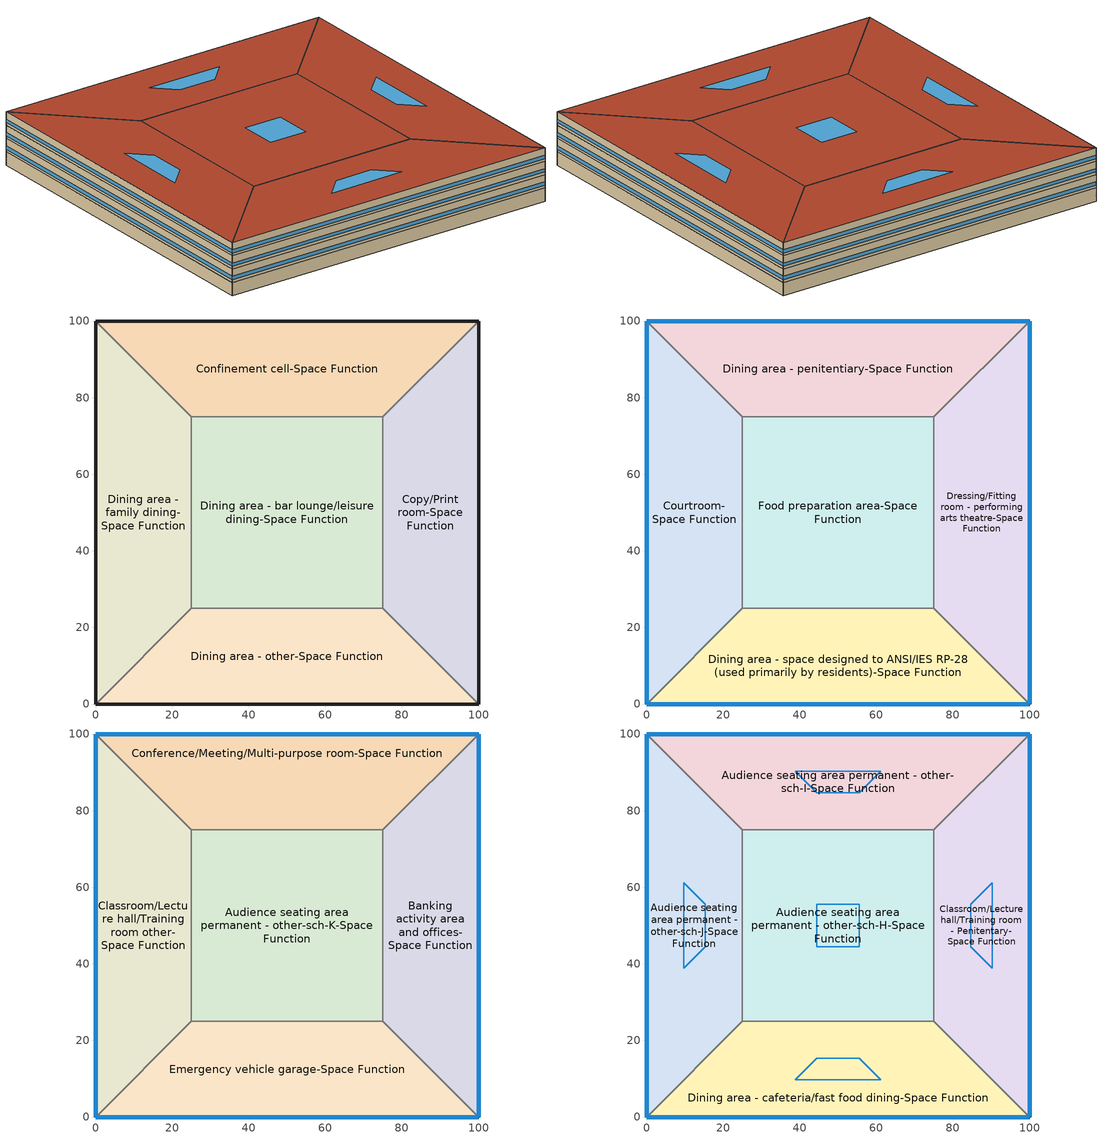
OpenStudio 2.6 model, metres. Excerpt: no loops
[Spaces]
Dining area - family dining-Space Function
 floor ground: 0,0 0,100 25,75 25,25 z0
 wall ground: 0,100 0,0 z0:3.8
 wall to Confinement cell-Space Function: 25,75 0,100 z0:3.8
 wall to Dining area - bar lounge/leisure dining-Space Function: 25,25 25,75 z0:3.8
 wall to Dining area - other-Space Function: 0,0 25,25 z0:3.8
Confinement cell-Space Function
 floor ground: 0,100 100,100 75,75 25,75 z0
 wall ground: 100,100 0,100 z0:3.8
 wall to Copy/Print room-Space Function: 75,75 100,100 z0:3.8
 wall to Dining area - bar lounge/leisure dining-Space Function: 25,75 75,75 z0:3.8
Copy/Print room-Space Function
 floor ground: 100,100 100,0 75,25 75,75 z0
 wall ground: 100,0 100,100 z0:3.8
 wall to Dining area - other-Space Function: 75,25 100,0 z0:3.8
 wall to Dining area - bar lounge/leisure dining-Space Function: 75,75 75,25 z0:3.8
Dining area - other-Space Function
 floor ground: 100,0 0,0 25,25 75,25 z0
 wall ground: 0,0 100,0 z0:3.8
 wall to Dining area - bar lounge/leisure dining-Space Function: 75,25 25,25 z0:3.8
Dining area - bar lounge/leisure dining-Space Function
 floor ground: 25,25 25,75 75,75 75,25 z0
Courtroom-Space Function
 floor to Dining area - family dining-Space Function: 0,0 0,100 25,75 25,25 z3.8
 wall outside: 0,100 0,0 z3.8:7.6
 wall to Dining area - penitentiary-Space Function: 25,75 0,100 z3.8:7.6
 wall to Food preparation area-Space Function: 25,25 25,75 z3.8:7.6
 wall to Dining area - space designed to ANSI/IES RP-28 (used primarily by residents)-Space Function: 0,0 25,25 z3.8:7.6
 window: 0,99.97 0,0.03 z4.56:5.51
Dining area - penitentiary-Space Function
 floor to Confinement cell-Space Function: 0,100 100,100 75,75 25,75 z3.8
 wall outside: 100,100 0,100 z3.8:7.6
 wall to Dressing/Fitting room - performing arts theatre-Space Function: 75,75 100,100 z3.8:7.6
 wall to Food preparation area-Space Function: 25,75 75,75 z3.8:7.6
 window: 99.97,100 0.03,100 z4.56:5.51
Dressing/Fitting room - performing arts theatre-Space Function
 floor to Copy/Print room-Space Function: 100,100 100,0 75,25 75,75 z3.8
 wall outside: 100,0 100,100 z3.8:7.6
 wall to Dining area - space designed to ANSI/IES RP-28 (used primarily by residents)-Space Function: 75,25 100,0 z3.8:7.6
 wall to Food preparation area-Space Function: 75,75 75,25 z3.8:7.6
 window: 100,0.03 100,99.97 z4.56:5.51
Dining area - space designed to ANSI/IES RP-28 (used primarily by residents)-Space Function
 floor to Dining area - other-Space Function: 100,0 0,0 25,25 75,25 z3.8
 wall outside: 0,0 100,0 z3.8:7.6
 wall to Food preparation area-Space Function: 75,25 25,25 z3.8:7.6
 window: 0.03,0 99.97,0 z4.56:5.51
Food preparation area-Space Function
 floor to Dining area - bar lounge/leisure dining-Space Function: 25,25 25,75 75,75 75,25 z3.8
Classroom/Lecture hall/Training room other-Space Function
 floor to Courtroom-Space Function: 0,0 0,100 25,75 25,25 z7.6
 wall outside: 0,100 0,0 z7.6:11.4
 wall to Conference/Meeting/Multi-purpose room-Space Function: 25,75 0,100 z7.6:11.4
 wall to Audience seating area permanent - other-sch-K-Space Function: 25,25 25,75 z7.6:11.4
 wall to Emergency vehicle garage-Space Function: 0,0 25,25 z7.6:11.4
 window: 0,99.97 0,0.03 z8.36:9.31
Conference/Meeting/Multi-purpose room-Space Function
 floor to Dining area - penitentiary-Space Function: 0,100 100,100 75,75 25,75 z7.6
 wall outside: 100,100 0,100 z7.6:11.4
 wall to Banking activity area and offices-Space Function: 75,75 100,100 z7.6:11.4
 wall to Audience seating area permanent - other-sch-K-Space Function: 25,75 75,75 z7.6:11.4
 window: 99.97,100 0.03,100 z8.36:9.31
Banking activity area and offices-Space Function
 floor to Dressing/Fitting room - performing arts theatre-Space Function: 100,100 100,0 75,25 75,75 z7.6
 wall outside: 100,0 100,100 z7.6:11.4
 wall to Emergency vehicle garage-Space Function: 75,25 100,0 z7.6:11.4
 wall to Audience seating area permanent - other-sch-K-Space Function: 75,75 75,25 z7.6:11.4
 window: 100,0.03 100,99.97 z8.36:9.31
Emergency vehicle garage-Space Function
 floor to Dining area - space designed to ANSI/IES RP-28 (used primarily by residents)-Space Function: 100,0 0,0 25,25 75,25 z7.6
 wall outside: 0,0 100,0 z7.6:11.4
 wall to Audience seating area permanent - other-sch-K-Space Function: 75,25 25,25 z7.6:11.4
 window: 0.03,0 99.97,0 z8.36:9.31
Audience seating area permanent - other-sch-K-Space Function
 floor to Food preparation area-Space Function: 25,25 25,75 75,75 75,25 z7.6
Audience seating area permanent - other-sch-J-Space Function
 floor to Classroom/Lecture hall/Training room other-Space Function: 0,0 0,100 25,75 25,25 z11.4
 wall outside: 0,100 0,0 z11.4:15.2
 wall to Audience seating area permanent - other-sch-I-Space Function: 25,75 0,100 z11.4:15.2
 wall to Audience seating area permanent - other-sch-H-Space Function: 25,25 25,75 z11.4:15.2
 wall to Dining area - cafeteria/fast food dining-Space Function: 0,0 25,25 z11.4:15.2
 window: 0,99.97 0,0.03 z12.16:13.11
 roof outside: 25,25 25,75 0,100 0,0 z15.2
 skylight: 15.3,44.41 15.3,55.59 9.7,61.18 9.7,38.82 z15.2
Audience seating area permanent - other-sch-I-Space Function
 floor to Conference/Meeting/Multi-purpose room-Space Function: 0,100 100,100 75,75 25,75 z11.4
 wall outside: 100,100 0,100 z11.4:15.2
 wall to Classroom/Lecture hall/Training room - Penitentary-Space Function: 75,75 100,100 z11.4:15.2
 wall to Audience seating area permanent - other-sch-H-Space Function: 25,75 75,75 z11.4:15.2
 window: 99.97,100 0.03,100 z12.16:13.11
 roof outside: 25,75 75,75 100,100 0,100 z15.2
 skylight: 44.41,84.7 55.59,84.7 61.18,90.3 38.82,90.3 z15.2
Classroom/Lecture hall/Training room - Penitentary-Space Function
 floor to Banking activity area and offices-Space Function: 100,100 100,0 75,25 75,75 z11.4
 wall outside: 100,0 100,100 z11.4:15.2
 wall to Dining area - cafeteria/fast food dining-Space Function: 75,25 100,0 z11.4:15.2
 wall to Audience seating area permanent - other-sch-H-Space Function: 75,75 75,25 z11.4:15.2
 window: 100,0.03 100,99.97 z12.16:13.11
 roof outside: 75,75 75,25 100,0 100,100 z15.2
 skylight: 84.7,55.59 84.7,44.41 90.3,38.82 90.3,61.18 z15.2
Dining area - cafeteria/fast food dining-Space Function
 floor to Emergency vehicle garage-Space Function: 100,0 0,0 25,25 75,25 z11.4
 wall outside: 0,0 100,0 z11.4:15.2
 wall to Audience seating area permanent - other-sch-H-Space Function: 75,25 25,25 z11.4:15.2
 window: 0.03,0 99.97,0 z12.16:13.11
 roof outside: 75,25 25,25 0,0 100,0 z15.2
 skylight: 55.59,15.3 44.41,15.3 38.82,9.7 61.18,9.7 z15.2
Audience seating area permanent - other-sch-H-Space Function
 floor to Audience seating area permanent - other-sch-K-Space Function: 25,25 25,75 75,75 75,25 z11.4
 roof outside: 75,25 75,75 25,75 25,25 z15.2
 skylight: 55.59,44.41 55.59,55.59 44.41,55.59 44.41,44.41 z15.2
[Schedule:Ruleset]
Name | Default Day Schedule
Clothing Schedule | Clothing Schedule Default Winter Clothes
NECB-H-Occupancy | NECB-H-Occupancy Default
NECB-H-Lighting | NECB-H-Lighting Default
NECB-H-Electric-Equipment | NECB-H-Electric-Equipment Default
NECB-H-Thermostat Setpoint-Heating | NECB-H-Thermostat Setpoint-Heating Default
NECB-H-Thermostat Setpoint-Cooling | NECB-H-Thermostat Setpoint-Cooling Default
NECB-I-Occupancy | NECB-I-Occupancy Default
NECB-I-Lighting | NECB-I-Lighting Default
NECB-I-Electric-Equipment | NECB-I-Electric-Equipment Default
NECB-I-Thermostat Setpoint-Heating | NECB-I-Thermostat Setpoint-Heating Default
NECB-I-Thermostat Setpoint-Cooling | NECB-I-Thermostat Setpoint-Cooling Default
NECB-J-Occupancy | NECB-J-Occupancy Default
NECB-J-Lighting | NECB-J-Lighting Default
NECB-J-Electric-Equipment | NECB-J-Electric-Equipment Default
NECB-J-Thermostat Setpoint-Heating | NECB-J-Thermostat Setpoint-Heating Default
NECB-J-Thermostat Setpoint-Cooling | NECB-J-Thermostat Setpoint-Cooling Default
NECB-K-Occupancy | NECB-K-Occupancy Default
NECB-K-Lighting | NECB-K-Lighting Default
NECB-K-Electric-Equipment | NECB-K-Electric-Equipment Default
NECB-K-Thermostat Setpoint-Heating | NECB-K-Thermostat Setpoint-Heating Default
NECB-K-Thermostat Setpoint-Cooling | NECB-K-Thermostat Setpoint-Cooling Default
NECB-A-Occupancy | NECB-A-Occupancy Default
NECB-A-Occupancy-NECB-A-Lighting-0.0-0.0-0.67-Light Ruleset | NECB-A-Occupancy-NECB-A-Lighting-0.0-0.0-0.67-Light Default
NECB-A-Electric-Equipment | NECB-A-Electric-Equipment Default
NECB-D-Occupancy | NECB-D-Occupancy Default
NECB-D-Occupancy-NECB-D-Lighting-0.5-0.0-0.67-Light Ruleset | NECB-D-Occupancy-NECB-D-Lighting-0.5-0.0-0.67-Light Default
NECB-D-Electric-Equipment | NECB-D-Electric-Equipment Default
NECB-D-Thermostat Setpoint-Heating | NECB-D-Thermostat Setpoint-Heating Default
NECB-D-Thermostat Setpoint-Cooling | NECB-D-Thermostat Setpoint-Cooling Default
NECB-C-Occupancy | NECB-C-Occupancy Default
NECB-C-Occupancy-NECB-C-Lighting-0.5-0.0-0.67-Light Ruleset | NECB-C-Occupancy-NECB-C-Lighting-0.5-0.0-0.67-Light Default
NECB-C-Electric-Equipment | NECB-C-Electric-Equipment Default
NECB-C-Thermostat Setpoint-Heating | NECB-C-Thermostat Setpoint-Heating Default
NECB-C-Thermostat Setpoint-Cooling | NECB-C-Thermostat Setpoint-Cooling Default
NECB-G-Occupancy | NECB-G-Occupancy Default
NECB-G-Occupancy-NECB-G-Lighting-0.0-0.0-0.67-Light Ruleset | NECB-G-Occupancy-NECB-G-Lighting-0.0-0.0-0.67-Light Default
NECB-G-Electric-Equipment | NECB-G-Electric-Equipment Default
NECB-A-Lighting | NECB-A-Lighting Default
NECB-A-Occupancy-NECB-A-Lighting-0.2-0.0-0.67-Light Ruleset | NECB-A-Occupancy-NECB-A-Lighting-0.2-0.0-0.67-Light Default
NECB-B-Occupancy | NECB-B-Occupancy Default
NECB-B-Occupancy-NECB-B-Lighting-0.0-0.0-0.67-Light Ruleset | NECB-B-Occupancy-NECB-B-Lighting-0.0-0.0-0.67-Light Default
NECB-B-Electric-Equipment | NECB-B-Electric-Equipment Default
NECB-B-Thermostat Setpoint-Heating | NECB-B-Thermostat Setpoint-Heating Default
NECB-B-Thermostat Setpoint-Cooling | NECB-B-Thermostat Setpoint-Cooling Default
NECB-B-Lighting | NECB-B-Lighting Default
NECB-C-Lighting | NECB-C-Lighting Default
[Schedule:Day]
Clothing Schedule Default Winter Clothes; Always On Default: 24, 0, 1
Clothing Schedule Summer Clothes: 24, 0, 0.5
Air Velocity Schedule Default; NECB-A-Electric-Equipment Sat Day; NECB-A-Electric-Equipment Sun|Hol Day: 24, 0, 0.2
Work Efficiency Schedule Default; NECB-K-Electric-Equipment Default; NECB-K-Electric-Equipment Default|Wkdy Day; NECB-K-Electric-Equipment Sat Day; NECB-K-Electric-Equipment Sun|Hol Day; NECB-A-Occupancy Sat Day; NECB-A-Occupancy Sun|Hol Day; NECB-D-Occupancy Sat Day; NECB-D-Occupancy Sun|Hol Day: 24, 0, 0
NECB-H-Occupancy Default; NECB-H-Occupancy Default|Wkdy Day; NECB-H-Occupancy Sat Day; NECB-H-Occupancy Sun|Hol Day; NECB-H-Lighting Default; NECB-H-Lighting Default|Wkdy Day; NECB-H-Lighting Sat Day; NECB-H-Lighting Sun|Hol Day; NECB-H-Electric-Equipment Default; NECB-H-Electric-Equipment Default|Wkdy Day; NECB-H-Electric-Equipment Sat Day; NECB-H-Electric-Equipment Sun|Hol Day; NECB-K-Lighting Default; NECB-K-Lighting Default|Wkdy Day; NECB-K-Lighting Sat Day; NECB-K-Lighting Sun|Hol Day: 24, 0, 0.9
NECB-Activity Default; NECB-Activity Winter Design Day; NECB-Activity Summer Design Day: 24, 0, 130
NECB-H-Thermostat Setpoint-Heating Default; NECB-H-Thermostat Setpoint-Heating Default|Wkdy Day; NECB-H-Thermostat Setpoint-Heating Sat Day; NECB-H-Thermostat Setpoint-Heating Sun|Hol Day; NECB-G-Thermostat Setpoint-Heating Default|Wkdy Day; NECB-G-Thermostat Setpoint-Heating Sat Day; NECB-G-Thermostat Setpoint-Heating Sun|Hol Day: 1, 0, 22, 7, 0, 18, 8, 0, 20, 24, 0, 22
NECB-H-Thermostat Setpoint-Cooling Default; NECB-H-Thermostat Setpoint-Cooling Default|Wkdy Day; NECB-H-Thermostat Setpoint-Cooling Sat Day; NECB-H-Thermostat Setpoint-Cooling Sun|Hol Day; NECB-J-Thermostat Setpoint-Cooling Default; NECB-J-Thermostat Setpoint-Cooling Default|Wkdy Day; NECB-J-Thermostat Setpoint-Cooling Sat Day; NECB-J-Thermostat Setpoint-Cooling Sun|Hol Day; NECB-G-Thermostat Setpoint-Cooling Default|Wkdy Day; NECB-G-Thermostat Setpoint-Cooling Sat Day; NECB-G-Thermostat Setpoint-Cooling Sun|Hol Day: 24, 0, 24
NECB-I-Occupancy Default; NECB-I-Occupancy Default|Wkdy Day: 1, 0, 0.1, 15, 0, 0, 18, 0, 0.1, 19, 0, 0.4, 22, 0, 0.8, 23, 0, 0.6, 24, 0, 0.4
NECB-I-Occupancy Sat Day: 1, 0, 0.1, 10, 0, 0, 13, 0, 0.1, 14, 0, 0.4, 15, 0, 0.6, 16, 0, 0.8, 17, 0, 0.6, 18, 0, 0.4, 19, 0, 0.2, 20, 0, 0.4, 22, 0, 0.8, 23, 0, 0.6, 24, 0, 0.4
NECB-I-Occupancy Sun|Hol Day: 8, 0, 0, 9, 0, 0.2, 10, 0, 0.4, 12, 0, 0.8, 13, 0, 0.4, 14, 0, 0.2, 24, 0, 0
NECB-I-Lighting Default; NECB-I-Lighting Default|Wkdy Day: 1, 0, 0.5, 15, 0, 0.05, 18, 0, 0.5, 19, 0, 0.8, 24, 0, 0.9
NECB-I-Lighting Sat Day: 1, 0, 0.5, 10, 0, 0.05, 13, 0, 0.5, 14, 0, 0.8, 17, 0, 0.9, 18, 0, 0.8, 19, 0, 0.6, 20, 0, 0.8, 24, 0, 0.9
NECB-I-Lighting Sun|Hol Day: 8, 0, 0.05, 9, 0, 0.5, 13, 0, 0.9, 14, 0, 0.5, 24, 0, 0.05
NECB-I-Electric-Equipment Default; NECB-I-Electric-Equipment Default|Wkdy Day: 15, 0, 0.1, 18, 0, 0.2, 24, 0, 0.8
NECB-I-Electric-Equipment Sat Day: 10, 0, 0.1, 13, 0, 0.2, 24, 0, 0.8
NECB-I-Electric-Equipment Sun|Hol Day: 8, 0, 0.1, 13, 0, 0.8, 14, 0, 0.2, 24, 0, 0.1
NECB-I-Thermostat Setpoint-Heating Default; NECB-I-Thermostat Setpoint-Heating Default|Wkdy Day: 14, 0, 18, 15, 0, 20, 24, 0, 22
NECB-I-Thermostat Setpoint-Heating Sat Day: 10, 0, 18, 11, 0, 20, 24, 0, 22
NECB-I-Thermostat Setpoint-Heating Sun|Hol Day: 7, 0, 18, 8, 0, 20, 14, 0, 22, 24, 0, 18
NECB-I-Thermostat Setpoint-Cooling Default; NECB-I-Thermostat Setpoint-Cooling Default|Wkdy Day: 14, 0, 35, 24, 0, 24
NECB-I-Thermostat Setpoint-Cooling Sat Day: 10, 0, 35, 24, 0, 24
NECB-I-Thermostat Setpoint-Cooling Sun|Hol Day: 7, 0, 35, 14, 0, 24, 24, 0, 35
NECB-J-Occupancy Default; NECB-J-Occupancy Default|Wkdy Day; NECB-J-Occupancy Sat Day; NECB-J-Occupancy Sun|Hol Day: 7, 0, 0.9, 8, 0, 0.7, 10, 0, 0.6, 12, 0, 0.7, 14, 0, 0.6, 17, 0, 0.7, 20, 0, 0.6, 22, 0, 0.7, 23, 0, 0.8, 24, 0, 0.9
NECB-J-Lighting Default; NECB-J-Lighting Default|Wkdy Day; NECB-J-Lighting Sat Day; NECB-J-Lighting Sun|Hol Day: 5, 0, 0.1, 6, 0, 0.3, 7, 0, 0.5, 11, 0, 0.7, 12, 0, 0.6, 18, 0, 0.5, 19, 0, 0.6, 23, 0, 0.7, 24, 0, 0.3
NECB-J-Electric-Equipment Default; NECB-J-Electric-Equipment Default|Wkdy Day; NECB-J-Electric-Equipment Sat Day; NECB-J-Electric-Equipment Sun|Hol Day: 5, 0, 0.1, 6, 0, 0.2, 7, 0, 0.3, 8, 0, 0.4, 10, 0, 0.6, 12, 0, 0.5, 14, 0, 0.4, 16, 0, 0.5, 18, 0, 0.4, 19, 0, 0.5, 20, 0, 0.6, 22, 0, 0.7, 23, 0, 0.5, 24, 0, 0.3
NECB-J-Thermostat Setpoint-Heating Default; NECB-J-Thermostat Setpoint-Heating Default|Wkdy Day; NECB-J-Thermostat Setpoint-Heating Sat Day; NECB-J-Thermostat Setpoint-Heating Sun|Hol Day: 24, 0, 22
NECB-K-Occupancy Default; NECB-K-Occupancy Default|Wkdy Day; NECB-K-Occupancy Sat Day; NECB-K-Occupancy Sun|Hol Day: 5, 0, 0, 6, 0, 0.1, 7, 0, 0.5, 8, 0, 0.9, 9, 0, 0.6, 16, 0, 0.2, 17, 0, 0.7, 18, 0, 0.9, 19, 0, 0.6, 20, 0, 0.2, 23, 0, 0.1, 24, 0, 0
NECB-K-Thermostat Setpoint-Heating Default; NECB-K-Thermostat Setpoint-Heating Default|Wkdy Day; NECB-K-Thermostat Setpoint-Heating Sat Day; NECB-K-Thermostat Setpoint-Heating Sun|Hol Day: 24, 0, 5
NECB-K-Thermostat Setpoint-Cooling Default; NECB-K-Thermostat Setpoint-Cooling Default|Wkdy Day; NECB-K-Thermostat Setpoint-Cooling Sat Day; NECB-K-Thermostat Setpoint-Cooling Sun|Hol Day; NECB-A-Thermostat Setpoint-Cooling Sat Day; NECB-A-Thermostat Setpoint-Cooling Sun|Hol Day; NECB-D-Thermostat Setpoint-Cooling Sat Day; NECB-D-Thermostat Setpoint-Cooling Sun|Hol Day: 24, 0, 35
NECB-A-Occupancy Default; NECB-A-Occupancy Default|Wkdy Day: 7, 0, 0, 8, 0, 0.1, 9, 0, 0.7, 12, 0, 0.9, 14, 0, 0.5, 17, 0, 0.9, 18, 0, 0.7, 19, 0, 0.3, 23, 0, 0.1, 24, 0, 0
NECB-A-Occupancy-NECB-A-Lighting-0.0-0.0-0.67-Light Default; NECB-A-Occupancy-NECB-A-Lighting-0.0-0.0-0.67-Default|Wkdy-Light Day; NECB-A-Lighting Default; NECB-A-Lighting Default|Wkdy Day: 7, 0, 0.05, 8, 0, 0.3, 9, 0, 0.8, 17, 0, 0.9, 18, 0, 0.8, 19, 0, 0.5, 21, 0, 0.3, 23, 0, 0.1, 24, 0, 0.05
NECB-A-Occupancy-NECB-A-Lighting-0.0-0.0-0.67-Sat-Light Day; NECB-A-Occupancy-NECB-A-Lighting-0.0-0.0-0.67-Sun|Hol-Light Day; NECB-D-Electric-Equipment Sat Day; NECB-D-Electric-Equipment Sun|Hol Day; NECB-A-Lighting Sat Day; NECB-A-Lighting Sun|Hol Day: 24, 0, 0.05
NECB-A-Electric-Equipment Default; NECB-A-Electric-Equipment Default|Wkdy Day: 7, 0, 0.2, 8, 0, 0.3, 9, 0, 0.8, 18, 0, 0.9, 19, 0, 0.5, 21, 0, 0.3, 24, 0, 0.2
NECB-A-Thermostat Setpoint-Heating Default|Wkdy Day: 6, 0, 18, 7, 0, 20, 21, 0, 22, 24, 0, 18
NECB-A-Thermostat Setpoint-Heating Sat Day; NECB-A-Thermostat Setpoint-Heating Sun|Hol Day; NECB-D-Thermostat Setpoint-Heating Sat Day; NECB-D-Thermostat Setpoint-Heating Sun|Hol Day: 24, 0, 18
NECB-A-Thermostat Setpoint-Cooling Default|Wkdy Day: 6, 0, 35, 21, 0, 24, 24, 0, 35
NECB-D-Occupancy Default; NECB-D-Occupancy Default|Wkdy Day: 8, 0, 0, 9, 0, 0.1, 12, 0, 0.9, 16, 0, 0.8, 17, 0, 0.5, 18, 0, 0.2, 19, 0, 0.1, 22, 0, 0.3, 23, 0, 0.1, 24, 0, 0
NECB-D-Occupancy-NECB-D-Lighting-0.5-0.0-0.67-Light Default; NECB-D-Occupancy-NECB-D-Lighting-0.5-0.0-0.67-Default|Wkdy-Light Day: 8, 0, 0.03325, 9, 0, 0.1995, 16, 0, 0.9, 17, 0, 0.7, 19, 0, 0.3325, 22, 0, 0.4655, 23, 0, 0.1995, 24, 0, 0.03325
NECB-D-Occupancy-NECB-D-Lighting-0.5-0.0-0.67-Sat-Light Day; NECB-D-Occupancy-NECB-D-Lighting-0.5-0.0-0.67-Sun|Hol-Light Day: 24, 0, 0.03325
NECB-D-Electric-Equipment Default; NECB-D-Electric-Equipment Default|Wkdy Day: 8, 0, 0.05, 9, 0, 0.3, 16, 0, 0.9, 17, 0, 0.7, 19, 0, 0.5, 22, 0, 0.7, 23, 0, 0.3, 24, 0, 0.05
NECB-D-Thermostat Setpoint-Heating Default; NECB-D-Thermostat Setpoint-Heating Default|Wkdy Day: 7, 0, 18, 8, 0, 20, 23, 0, 22, 24, 0, 18
NECB-D-Thermostat Setpoint-Cooling Default; NECB-D-Thermostat Setpoint-Cooling Default|Wkdy Day: 7, 0, 35, 23, 0, 24, 24, 0, 35
NECB-C-Occupancy Default; NECB-C-Occupancy Default|Wkdy Day: 8, 0, 0, 9, 0, 0.1, 10, 0, 0.2, 12, 0, 0.5, 16, 0, 0.7, 17, 0, 0.8, 18, 0, 0.7, 19, 0, 0.5, 21, 0, 0.3, 24, 0, 0
NECB-C-Occupancy Sat Day: 8, 0, 0, 9, 0, 0.1, 10, 0, 0.2, 11, 0, 0.5, 12, 0, 0.6, 13, 0, 0.8, 16, 0, 0.9, 17, 0, 0.8, 18, 0, 0.7, 19, 0, 0.5, 21, 0, 0.2, 24, 0, 0
NECB-C-Occupancy Sun|Hol Day: 8, 0, 0, 9, 0, 0.1, 10, 0, 0.2, 11, 0, 0.5, 12, 0, 0.6, 13, 0, 0.8, 16, 0, 0.9, 17, 0, 0.8, 18, 0, 0.7, 19, 0, 0.5, 24, 0, 0
NECB-C-Occupancy-NECB-C-Lighting-0.5-0.0-0.67-Light Default; NECB-C-Occupancy-NECB-C-Lighting-0.5-0.0-0.67-Default|Wkdy-Light Day; NECB-C-Occupancy-NECB-C-Lighting-0.5-0.0-0.67-Sat-Light Day: 8, 0, 0.03325, 9, 0, 0.3325, 10, 0, 0.5985, 19, 0, 0.9, 20, 0, 0.399, 21, 0, 0.3325, 24, 0, 0.03325
NECB-C-Occupancy-NECB-C-Lighting-0.5-0.0-0.67-Sun|Hol-Light Day: 8, 0, 0.03325, 9, 0, 0.3325, 10, 0, 0.5985, 19, 0, 0.9, 24, 0, 0.03325
NECB-C-Electric-Equipment Default; NECB-C-Electric-Equipment Default|Wkdy Day; NECB-C-Electric-Equipment Sat Day; NECB-C-Lighting Default; NECB-C-Lighting Default|Wkdy Day; NECB-C-Lighting Sat Day: 8, 0, 0.05, 9, 0, 0.5, 19, 0, 0.9, 20, 0, 0.6, 21, 0, 0.5, 24, 0, 0.05
NECB-C-Electric-Equipment Sun|Hol Day; NECB-C-Lighting Sun|Hol Day: 8, 0, 0.05, 9, 0, 0.5, 19, 0, 0.9, 24, 0, 0.05
NECB-C-Thermostat Setpoint-Heating Default; NECB-C-Thermostat Setpoint-Heating Default|Wkdy Day; NECB-C-Thermostat Setpoint-Heating Sat Day: 7, 0, 18, 8, 0, 20, 21, 0, 22, 24, 0, 18
NECB-C-Thermostat Setpoint-Heating Sun|Hol Day: 9, 0, 18, 10, 0, 20, 19, 0, 22, 24, 0, 18
NECB-C-Thermostat Setpoint-Cooling Default; NECB-C-Thermostat Setpoint-Cooling Default|Wkdy Day; NECB-C-Thermostat Setpoint-Cooling Sat Day: 7, 0, 35, 21, 0, 24, 24, 0, 35
NECB-C-Thermostat Setpoint-Cooling Sun|Hol Day: 7, 0, 35, 19, 0, 24, 24, 0, 35
NECB-G-Occupancy Default; NECB-G-Occupancy Default|Wkdy Day: 7, 0, 0.9, 8, 0, 0.7, 9, 0, 0.4, 17, 0, 0.3, 18, 0, 0.5, 24, 0, 0.9
NECB-G-Occupancy Sat Day; NECB-G-Occupancy Sun|Hol Day: 7, 0, 0.9, 8, 0, 0.7, 17, 0, 0.5, 18, 0, 0.7, 24, 0, 0.9
NECB-G-Occupancy-NECB-G-Lighting-0.0-0.0-0.67-Light Default; NECB-G-Occupancy-NECB-G-Lighting-0.0-0.0-0.67-Default|Wkdy-Light Day; NECB-G-Occupancy-NECB-G-Lighting-0.0-0.0-0.67-Sat-Light Day; NECB-G-Occupancy-NECB-G-Lighting-0.0-0.0-0.67-Sun|Hol-Light Day: 1, 0, 0.3, 6, 0, 0, 7, 0, 0.2, 9, 0, 0.5, 19, 0, 0, 22, 0, 0.9, 23, 0, 0.8, 24, 0, 0.6
NECB-G-Electric-Equipment Default; NECB-G-Electric-Equipment Default|Wkdy Day; NECB-G-Electric-Equipment Sat Day; NECB-G-Electric-Equipment Sun|Hol Day: 1, 0, 0.3, 7, 0, 0.2, 9, 0, 0.8, 16, 0, 0.4, 17, 0, 0.5, 18, 0, 0.2, 20, 0, 0.9, 21, 0, 0.7, 24, 0, 0.5
NECB-A-Occupancy-NECB-A-Lighting-0.2-0.0-0.67-Light Default; NECB-A-Occupancy-NECB-A-Lighting-0.2-0.0-0.67-Default|Wkdy-Light Day: 7, 0, 0.0433, 8, 0, 0.2598, 9, 0, 0.8, 17, 0, 0.9, 18, 0, 0.8, 19, 0, 0.5, 21, 0, 0.2598, 23, 0, 0.0866, 24, 0, 0.0433
NECB-A-Occupancy-NECB-A-Lighting-0.2-0.0-0.67-Sat-Light Day; NECB-A-Occupancy-NECB-A-Lighting-0.2-0.0-0.67-Sun|Hol-Light Day: 24, 0, 0.0433
NECB-B-Occupancy Default; NECB-B-Occupancy Default|Wkdy Day: 1, 0, 0.3, 2, 0, 0.1, 9, 0, 0, 10, 0, 0.1, 11, 0, 0.2, 12, 0, 0.5, 13, 0, 0.9, 14, 0, 0.8, 15, 0, 0.5, 17, 0, 0.2, 18, 0, 0.3, 19, 0, 0.6, 22, 0, 0.9, 23, 0, 0.6, 24, 0, 0.4
NECB-B-Occupancy Sat Day: 1, 0, 0.5, 2, 0, 0.3, 9, 0, 0, 10, 0, 0.1, 11, 0, 0.2, 12, 0, 0.5, 13, 0, 0.9, 14, 0, 0.8, 15, 0, 0.5, 17, 0, 0.2, 18, 0, 0.3, 19, 0, 0.6, 22, 0, 0.9, 24, 0, 0.6
NECB-B-Occupancy Sun|Hol Day: 1, 0, 0.1, 2, 0, 0.3, 10, 0, 0, 11, 0, 0.1, 12, 0, 0.4, 14, 0, 0.5, 15, 0, 0.4, 18, 0, 0.2, 19, 0, 0.5, 21, 0, 0.7, 22, 0, 0.5, 23, 0, 0.3, 24, 0, 0.1
NECB-B-Occupancy-NECB-B-Lighting-0.0-0.0-0.67-Light Default; NECB-B-Occupancy-NECB-B-Lighting-0.0-0.0-0.67-Default|Wkdy-Light Day; NECB-B-Occupancy-NECB-B-Lighting-0.0-0.0-0.67-Sat-Light Day; NECB-B-Electric-Equipment Default; NECB-B-Electric-Equipment Default|Wkdy Day; NECB-B-Electric-Equipment Sat Day; NECB-B-Lighting Default; NECB-B-Lighting Default|Wkdy Day; NECB-B-Lighting Sat Day: 1, 0, 0.9, 2, 0, 0.5, 9, 0, 0.1, 10, 0, 0.5, 11, 0, 0.7, 24, 0, 0.9
NECB-B-Occupancy-NECB-B-Lighting-0.0-0.0-0.67-Sun|Hol-Light Day; NECB-B-Electric-Equipment Sun|Hol Day; NECB-B-Lighting Sun|Hol Day: 2, 0, 0.5, 10, 0, 0.1, 11, 0, 0.5, 23, 0, 0.9, 24, 0, 0.5
NECB-B-Thermostat Setpoint-Heating Default; NECB-B-Thermostat Setpoint-Heating Default|Wkdy Day; NECB-B-Thermostat Setpoint-Heating Sat Day: 2, 0, 22, 8, 0, 18, 9, 0, 20, 24, 0, 22
NECB-B-Thermostat Setpoint-Heating Sun|Hol Day: 1, 0, 18, 2, 0, 22, 9, 0, 18, 10, 0, 20, 23, 0, 22, 24, 0, 18
NECB-B-Thermostat Setpoint-Cooling Default; NECB-B-Thermostat Setpoint-Cooling Default|Wkdy Day; NECB-B-Thermostat Setpoint-Cooling Sat Day: 1, 0, 24, 8, 0, 35, 24, 0, 24
NECB-B-Thermostat Setpoint-Cooling Sun|Hol Day: 9, 0, 35, 23, 0, 24, 24, 0, 35
[Schedule:Rule] Date Specification Type=DateRange; Start Day=1
Name | Schedule Ruleset | Rule Order | Day Schedule | Start Month | End Month | End Day | Apply Monday | Apply Tuesday | Apply Wednesday | Apply Thursday | Apply Friday | Apply Saturday | Apply Sunday
Schedule Rule 1 | Clothing Schedule | 0 | Clothing Schedule Summer Clothes | 5 | 9 | 30
Schedule Rule 2 | NECB-H-Occupancy | 2 | NECB-H-Occupancy Default|Wkdy Day | 1 | 12 | 31 | Yes | Yes | Yes | Yes | Yes
Schedule Rule 3 | NECB-H-Occupancy | 1 | NECB-H-Occupancy Sat Day | 1 | 12 | 31 |  |  |  |  |  | Yes
Schedule Rule 4 | NECB-H-Occupancy | 0 | NECB-H-Occupancy Sun|Hol Day | 1 | 12 | 31 |  |  |  |  |  |  | Yes
Schedule Rule 5 | NECB-H-Lighting | 2 | NECB-H-Lighting Default|Wkdy Day | 1 | 12 | 31 | Yes | Yes | Yes | Yes | Yes
Schedule Rule 6 | NECB-H-Lighting | 1 | NECB-H-Lighting Sat Day | 1 | 12 | 31 |  |  |  |  |  | Yes
Schedule Rule 7 | NECB-H-Lighting | 0 | NECB-H-Lighting Sun|Hol Day | 1 | 12 | 31 |  |  |  |  |  |  | Yes
Schedule Rule 8 | NECB-H-Electric-Equipment | 2 | NECB-H-Electric-Equipment Default|Wkdy Day | 1 | 12 | 31 | Yes | Yes | Yes | Yes | Yes
Schedule Rule 9 | NECB-H-Electric-Equipment | 1 | NECB-H-Electric-Equipment Sat Day | 1 | 12 | 31 |  |  |  |  |  | Yes
Schedule Rule 10 | NECB-H-Electric-Equipment | 0 | NECB-H-Electric-Equipment Sun|Hol Day | 1 | 12 | 31 |  |  |  |  |  |  | Yes
Schedule Rule 11 | NECB-H-Thermostat Setpoint-Heating | 2 | NECB-H-Thermostat Setpoint-Heating Default|Wkdy Day | 1 | 12 | 31 | Yes | Yes | Yes | Yes | Yes
Schedule Rule 12 | NECB-H-Thermostat Setpoint-Heating | 1 | NECB-H-Thermostat Setpoint-Heating Sat Day | 1 | 12 | 31 |  |  |  |  |  | Yes
Schedule Rule 13 | NECB-H-Thermostat Setpoint-Heating | 0 | NECB-H-Thermostat Setpoint-Heating Sun|Hol Day | 1 | 12 | 31 |  |  |  |  |  |  | Yes
Schedule Rule 14 | NECB-H-Thermostat Setpoint-Cooling | 2 | NECB-H-Thermostat Setpoint-Cooling Default|Wkdy Day | 1 | 12 | 31 | Yes | Yes | Yes | Yes | Yes
Schedule Rule 15 | NECB-H-Thermostat Setpoint-Cooling | 1 | NECB-H-Thermostat Setpoint-Cooling Sat Day | 1 | 12 | 31 |  |  |  |  |  | Yes
Schedule Rule 16 | NECB-H-Thermostat Setpoint-Cooling | 0 | NECB-H-Thermostat Setpoint-Cooling Sun|Hol Day | 1 | 12 | 31 |  |  |  |  |  |  | Yes
Schedule Rule 17 | NECB-I-Occupancy | 2 | NECB-I-Occupancy Default|Wkdy Day | 1 | 12 | 31 | Yes | Yes | Yes | Yes | Yes
Schedule Rule 18 | NECB-I-Occupancy | 1 | NECB-I-Occupancy Sat Day | 1 | 12 | 31 |  |  |  |  |  | Yes
Schedule Rule 19 | NECB-I-Occupancy | 0 | NECB-I-Occupancy Sun|Hol Day | 1 | 12 | 31 |  |  |  |  |  |  | Yes
Schedule Rule 20 | NECB-I-Lighting | 2 | NECB-I-Lighting Default|Wkdy Day | 1 | 12 | 31 | Yes | Yes | Yes | Yes | Yes
Schedule Rule 21 | NECB-I-Lighting | 1 | NECB-I-Lighting Sat Day | 1 | 12 | 31 |  |  |  |  |  | Yes
Schedule Rule 22 | NECB-I-Lighting | 0 | NECB-I-Lighting Sun|Hol Day | 1 | 12 | 31 |  |  |  |  |  |  | Yes
Schedule Rule 23 | NECB-I-Electric-Equipment | 2 | NECB-I-Electric-Equipment Default|Wkdy Day | 1 | 12 | 31 | Yes | Yes | Yes | Yes | Yes
Schedule Rule 24 | NECB-I-Electric-Equipment | 1 | NECB-I-Electric-Equipment Sat Day | 1 | 12 | 31 |  |  |  |  |  | Yes
Schedule Rule 25 | NECB-I-Electric-Equipment | 0 | NECB-I-Electric-Equipment Sun|Hol Day | 1 | 12 | 31 |  |  |  |  |  |  | Yes
Schedule Rule 26 | NECB-I-Thermostat Setpoint-Heating | 2 | NECB-I-Thermostat Setpoint-Heating Default|Wkdy Day | 1 | 12 | 31 | Yes | Yes | Yes | Yes | Yes
Schedule Rule 27 | NECB-I-Thermostat Setpoint-Heating | 1 | NECB-I-Thermostat Setpoint-Heating Sat Day | 1 | 12 | 31 |  |  |  |  |  | Yes
Schedule Rule 28 | NECB-I-Thermostat Setpoint-Heating | 0 | NECB-I-Thermostat Setpoint-Heating Sun|Hol Day | 1 | 12 | 31 |  |  |  |  |  |  | Yes
Schedule Rule 29 | NECB-I-Thermostat Setpoint-Cooling | 2 | NECB-I-Thermostat Setpoint-Cooling Default|Wkdy Day | 1 | 12 | 31 | Yes | Yes | Yes | Yes | Yes
Schedule Rule 30 | NECB-I-Thermostat Setpoint-Cooling | 1 | NECB-I-Thermostat Setpoint-Cooling Sat Day | 1 | 12 | 31 |  |  |  |  |  | Yes
Schedule Rule 31 | NECB-I-Thermostat Setpoint-Cooling | 0 | NECB-I-Thermostat Setpoint-Cooling Sun|Hol Day | 1 | 12 | 31 |  |  |  |  |  |  | Yes
Schedule Rule 32 | NECB-J-Occupancy | 2 | NECB-J-Occupancy Default|Wkdy Day | 1 | 12 | 31 | Yes | Yes | Yes | Yes | Yes
Schedule Rule 33 | NECB-J-Occupancy | 1 | NECB-J-Occupancy Sat Day | 1 | 12 | 31 |  |  |  |  |  | Yes
Schedule Rule 34 | NECB-J-Occupancy | 0 | NECB-J-Occupancy Sun|Hol Day | 1 | 12 | 31 |  |  |  |  |  |  | Yes
Schedule Rule 35 | NECB-J-Lighting | 2 | NECB-J-Lighting Default|Wkdy Day | 1 | 12 | 31 | Yes | Yes | Yes | Yes | Yes
Schedule Rule 36 | NECB-J-Lighting | 1 | NECB-J-Lighting Sat Day | 1 | 12 | 31 |  |  |  |  |  | Yes
Schedule Rule 37 | NECB-J-Lighting | 0 | NECB-J-Lighting Sun|Hol Day | 1 | 12 | 31 |  |  |  |  |  |  | Yes
Schedule Rule 38 | NECB-J-Electric-Equipment | 2 | NECB-J-Electric-Equipment Default|Wkdy Day | 1 | 12 | 31 | Yes | Yes | Yes | Yes | Yes
Schedule Rule 39 | NECB-J-Electric-Equipment | 1 | NECB-J-Electric-Equipment Sat Day | 1 | 12 | 31 |  |  |  |  |  | Yes
Schedule Rule 40 | NECB-J-Electric-Equipment | 0 | NECB-J-Electric-Equipment Sun|Hol Day | 1 | 12 | 31 |  |  |  |  |  |  | Yes
Schedule Rule 41 | NECB-J-Thermostat Setpoint-Heating | 2 | NECB-J-Thermostat Setpoint-Heating Default|Wkdy Day | 1 | 12 | 31 | Yes | Yes | Yes | Yes | Yes
Schedule Rule 42 | NECB-J-Thermostat Setpoint-Heating | 1 | NECB-J-Thermostat Setpoint-Heating Sat Day | 1 | 12 | 31 |  |  |  |  |  | Yes
Schedule Rule 43 | NECB-J-Thermostat Setpoint-Heating | 0 | NECB-J-Thermostat Setpoint-Heating Sun|Hol Day | 1 | 12 | 31 |  |  |  |  |  |  | Yes
Schedule Rule 44 | NECB-J-Thermostat Setpoint-Cooling | 2 | NECB-J-Thermostat Setpoint-Cooling Default|Wkdy Day | 1 | 12 | 31 | Yes | Yes | Yes | Yes | Yes
Schedule Rule 45 | NECB-J-Thermostat Setpoint-Cooling | 1 | NECB-J-Thermostat Setpoint-Cooling Sat Day | 1 | 12 | 31 |  |  |  |  |  | Yes
Schedule Rule 46 | NECB-J-Thermostat Setpoint-Cooling | 0 | NECB-J-Thermostat Setpoint-Cooling Sun|Hol Day | 1 | 12 | 31 |  |  |  |  |  |  | Yes
Schedule Rule 47 | NECB-K-Occupancy | 2 | NECB-K-Occupancy Default|Wkdy Day | 1 | 12 | 31 | Yes | Yes | Yes | Yes | Yes
Schedule Rule 48 | NECB-K-Occupancy | 1 | NECB-K-Occupancy Sat Day | 1 | 12 | 31 |  |  |  |  |  | Yes
Schedule Rule 49 | NECB-K-Occupancy | 0 | NECB-K-Occupancy Sun|Hol Day | 1 | 12 | 31 |  |  |  |  |  |  | Yes
Schedule Rule 50 | NECB-K-Lighting | 2 | NECB-K-Lighting Default|Wkdy Day | 1 | 12 | 31 | Yes | Yes | Yes | Yes | Yes
Schedule Rule 51 | NECB-K-Lighting | 1 | NECB-K-Lighting Sat Day | 1 | 12 | 31 |  |  |  |  |  | Yes
Schedule Rule 52 | NECB-K-Lighting | 0 | NECB-K-Lighting Sun|Hol Day | 1 | 12 | 31 |  |  |  |  |  |  | Yes
Schedule Rule 53 | NECB-K-Electric-Equipment | 2 | NECB-K-Electric-Equipment Default|Wkdy Day | 1 | 12 | 31 | Yes | Yes | Yes | Yes | Yes
Schedule Rule 54 | NECB-K-Electric-Equipment | 1 | NECB-K-Electric-Equipment Sat Day | 1 | 12 | 31 |  |  |  |  |  | Yes
Schedule Rule 55 | NECB-K-Electric-Equipment | 0 | NECB-K-Electric-Equipment Sun|Hol Day | 1 | 12 | 31 |  |  |  |  |  |  | Yes
Schedule Rule 56 | NECB-K-Thermostat Setpoint-Heating | 2 | NECB-K-Thermostat Setpoint-Heating Default|Wkdy Day | 1 | 12 | 31 | Yes | Yes | Yes | Yes | Yes
Schedule Rule 57 | NECB-K-Thermostat Setpoint-Heating | 1 | NECB-K-Thermostat Setpoint-Heating Sat Day | 1 | 12 | 31 |  |  |  |  |  | Yes
Schedule Rule 58 | NECB-K-Thermostat Setpoint-Heating | 0 | NECB-K-Thermostat Setpoint-Heating Sun|Hol Day | 1 | 12 | 31 |  |  |  |  |  |  | Yes
Schedule Rule 59 | NECB-K-Thermostat Setpoint-Cooling | 2 | NECB-K-Thermostat Setpoint-Cooling Default|Wkdy Day | 1 | 12 | 31 | Yes | Yes | Yes | Yes | Yes
Schedule Rule 60 | NECB-K-Thermostat Setpoint-Cooling | 1 | NECB-K-Thermostat Setpoint-Cooling Sat Day | 1 | 12 | 31 |  |  |  |  |  | Yes
Schedule Rule 61 | NECB-K-Thermostat Setpoint-Cooling | 0 | NECB-K-Thermostat Setpoint-Cooling Sun|Hol Day | 1 | 12 | 31 |  |  |  |  |  |  | Yes
Schedule Rule 62 | NECB-A-Occupancy | 2 | NECB-A-Occupancy Default|Wkdy Day | 1 | 12 | 31 | Yes | Yes | Yes | Yes | Yes
Schedule Rule 63 | NECB-A-Occupancy | 1 | NECB-A-Occupancy Sat Day | 1 | 12 | 31 |  |  |  |  |  | Yes
Schedule Rule 64 | NECB-A-Occupancy | 0 | NECB-A-Occupancy Sun|Hol Day | 1 | 12 | 31 |  |  |  |  |  |  | Yes
Schedule Rule 65 | NECB-A-Occupancy-NECB-A-Lighting-0.0-0.0-0.67-Light Ruleset | 2 | NECB-A-Occupancy-NECB-A-Lighting-0.0-0.0-0.67-Default|Wkdy-Light Day | 1 | 12 | 31 | Yes | Yes | Yes | Yes | Yes
Schedule Rule 66 | NECB-A-Occupancy-NECB-A-Lighting-0.0-0.0-0.67-Light Ruleset | 1 | NECB-A-Occupancy-NECB-A-Lighting-0.0-0.0-0.67-Sat-Light Day | 1 | 12 | 31 |  |  |  |  |  | Yes
Schedule Rule 67 | NECB-A-Occupancy-NECB-A-Lighting-0.0-0.0-0.67-Light Ruleset | 0 | NECB-A-Occupancy-NECB-A-Lighting-0.0-0.0-0.67-Sun|Hol-Light Day | 1 | 12 | 31 |  |  |  |  |  |  | Yes
Schedule Rule 68 | NECB-A-Electric-Equipment | 2 | NECB-A-Electric-Equipment Default|Wkdy Day | 1 | 12 | 31 | Yes | Yes | Yes | Yes | Yes
Schedule Rule 69 | NECB-A-Electric-Equipment | 1 | NECB-A-Electric-Equipment Sat Day | 1 | 12 | 31 |  |  |  |  |  | Yes
Schedule Rule 70 | NECB-A-Electric-Equipment | 0 | NECB-A-Electric-Equipment Sun|Hol Day | 1 | 12 | 31 |  |  |  |  |  |  | Yes
Schedule Rule 77 | NECB-D-Occupancy | 2 | NECB-D-Occupancy Default|Wkdy Day | 1 | 12 | 31 | Yes | Yes | Yes | Yes | Yes
Schedule Rule 78 | NECB-D-Occupancy | 1 | NECB-D-Occupancy Sat Day | 1 | 12 | 31 |  |  |  |  |  | Yes
Schedule Rule 79 | NECB-D-Occupancy | 0 | NECB-D-Occupancy Sun|Hol Day | 1 | 12 | 31 |  |  |  |  |  |  | Yes
Schedule Rule 80 | NECB-D-Occupancy-NECB-D-Lighting-0.5-0.0-0.67-Light Ruleset | 2 | NECB-D-Occupancy-NECB-D-Lighting-0.5-0.0-0.67-Default|Wkdy-Light Day | 1 | 12 | 31 | Yes | Yes | Yes | Yes | Yes
Schedule Rule 81 | NECB-D-Occupancy-NECB-D-Lighting-0.5-0.0-0.67-Light Ruleset | 1 | NECB-D-Occupancy-NECB-D-Lighting-0.5-0.0-0.67-Sat-Light Day | 1 | 12 | 31 |  |  |  |  |  | Yes
Schedule Rule 82 | NECB-D-Occupancy-NECB-D-Lighting-0.5-0.0-0.67-Light Ruleset | 0 | NECB-D-Occupancy-NECB-D-Lighting-0.5-0.0-0.67-Sun|Hol-Light Day | 1 | 12 | 31 |  |  |  |  |  |  | Yes
Schedule Rule 83 | NECB-D-Electric-Equipment | 2 | NECB-D-Electric-Equipment Default|Wkdy Day | 1 | 12 | 31 | Yes | Yes | Yes | Yes | Yes
Schedule Rule 84 | NECB-D-Electric-Equipment | 1 | NECB-D-Electric-Equipment Sat Day | 1 | 12 | 31 |  |  |  |  |  | Yes
Schedule Rule 85 | NECB-D-Electric-Equipment | 0 | NECB-D-Electric-Equipment Sun|Hol Day | 1 | 12 | 31 |  |  |  |  |  |  | Yes
Schedule Rule 86 | NECB-D-Thermostat Setpoint-Heating | 2 | NECB-D-Thermostat Setpoint-Heating Default|Wkdy Day | 1 | 12 | 31 | Yes | Yes | Yes | Yes | Yes
Schedule Rule 87 | NECB-D-Thermostat Setpoint-Heating | 1 | NECB-D-Thermostat Setpoint-Heating Sat Day | 1 | 12 | 31 |  |  |  |  |  | Yes
Schedule Rule 88 | NECB-D-Thermostat Setpoint-Heating | 0 | NECB-D-Thermostat Setpoint-Heating Sun|Hol Day | 1 | 12 | 31 |  |  |  |  |  |  | Yes
Schedule Rule 89 | NECB-D-Thermostat Setpoint-Cooling | 2 | NECB-D-Thermostat Setpoint-Cooling Default|Wkdy Day | 1 | 12 | 31 | Yes | Yes | Yes | Yes | Yes
Schedule Rule 90 | NECB-D-Thermostat Setpoint-Cooling | 1 | NECB-D-Thermostat Setpoint-Cooling Sat Day | 1 | 12 | 31 |  |  |  |  |  | Yes
Schedule Rule 91 | NECB-D-Thermostat Setpoint-Cooling | 0 | NECB-D-Thermostat Setpoint-Cooling Sun|Hol Day | 1 | 12 | 31 |  |  |  |  |  |  | Yes
Schedule Rule 92 | NECB-C-Occupancy | 2 | NECB-C-Occupancy Default|Wkdy Day | 1 | 12 | 31 | Yes | Yes | Yes | Yes | Yes
Schedule Rule 93 | NECB-C-Occupancy | 1 | NECB-C-Occupancy Sat Day | 1 | 12 | 31 |  |  |  |  |  | Yes
Schedule Rule 94 | NECB-C-Occupancy | 0 | NECB-C-Occupancy Sun|Hol Day | 1 | 12 | 31 |  |  |  |  |  |  | Yes
Schedule Rule 95 | NECB-C-Occupancy-NECB-C-Lighting-0.5-0.0-0.67-Light Ruleset | 2 | NECB-C-Occupancy-NECB-C-Lighting-0.5-0.0-0.67-Default|Wkdy-Light Day | 1 | 12 | 31 | Yes | Yes | Yes | Yes | Yes
Schedule Rule 96 | NECB-C-Occupancy-NECB-C-Lighting-0.5-0.0-0.67-Light Ruleset | 1 | NECB-C-Occupancy-NECB-C-Lighting-0.5-0.0-0.67-Sat-Light Day | 1 | 12 | 31 |  |  |  |  |  | Yes
Schedule Rule 97 | NECB-C-Occupancy-NECB-C-Lighting-0.5-0.0-0.67-Light Ruleset | 0 | NECB-C-Occupancy-NECB-C-Lighting-0.5-0.0-0.67-Sun|Hol-Light Day | 1 | 12 | 31 |  |  |  |  |  |  | Yes
Schedule Rule 98 | NECB-C-Electric-Equipment | 2 | NECB-C-Electric-Equipment Default|Wkdy Day | 1 | 12 | 31 | Yes | Yes | Yes | Yes | Yes
Schedule Rule 99 | NECB-C-Electric-Equipment | 1 | NECB-C-Electric-Equipment Sat Day | 1 | 12 | 31 |  |  |  |  |  | Yes
Schedule Rule 100 | NECB-C-Electric-Equipment | 0 | NECB-C-Electric-Equipment Sun|Hol Day | 1 | 12 | 31 |  |  |  |  |  |  | Yes
Schedule Rule 101 | NECB-C-Thermostat Setpoint-Heating | 2 | NECB-C-Thermostat Setpoint-Heating Default|Wkdy Day | 1 | 12 | 31 | Yes | Yes | Yes | Yes | Yes
Schedule Rule 102 | NECB-C-Thermostat Setpoint-Heating | 1 | NECB-C-Thermostat Setpoint-Heating Sat Day | 1 | 12 | 31 |  |  |  |  |  | Yes
Schedule Rule 103 | NECB-C-Thermostat Setpoint-Heating | 0 | NECB-C-Thermostat Setpoint-Heating Sun|Hol Day | 1 | 12 | 31 |  |  |  |  |  |  | Yes
Schedule Rule 104 | NECB-C-Thermostat Setpoint-Cooling | 2 | NECB-C-Thermostat Setpoint-Cooling Default|Wkdy Day | 1 | 12 | 31 | Yes | Yes | Yes | Yes | Yes
Schedule Rule 105 | NECB-C-Thermostat Setpoint-Cooling | 1 | NECB-C-Thermostat Setpoint-Cooling Sat Day | 1 | 12 | 31 |  |  |  |  |  | Yes
Schedule Rule 106 | NECB-C-Thermostat Setpoint-Cooling | 0 | NECB-C-Thermostat Setpoint-Cooling Sun|Hol Day | 1 | 12 | 31 |  |  |  |  |  |  | Yes
Schedule Rule 107 | NECB-G-Occupancy | 2 | NECB-G-Occupancy Default|Wkdy Day | 1 | 12 | 31 | Yes | Yes | Yes | Yes | Yes
Schedule Rule 108 | NECB-G-Occupancy | 1 | NECB-G-Occupancy Sat Day | 1 | 12 | 31 |  |  |  |  |  | Yes
Schedule Rule 109 | NECB-G-Occupancy | 0 | NECB-G-Occupancy Sun|Hol Day | 1 | 12 | 31 |  |  |  |  |  |  | Yes
Schedule Rule 110 | NECB-G-Occupancy-NECB-G-Lighting-0.0-0.0-0.67-Light Ruleset | 2 | NECB-G-Occupancy-NECB-G-Lighting-0.0-0.0-0.67-Default|Wkdy-Light Day | 1 | 12 | 31 | Yes | Yes | Yes | Yes | Yes
Schedule Rule 111 | NECB-G-Occupancy-NECB-G-Lighting-0.0-0.0-0.67-Light Ruleset | 1 | NECB-G-Occupancy-NECB-G-Lighting-0.0-0.0-0.67-Sat-Light Day | 1 | 12 | 31 |  |  |  |  |  | Yes
Schedule Rule 112 | NECB-G-Occupancy-NECB-G-Lighting-0.0-0.0-0.67-Light Ruleset | 0 | NECB-G-Occupancy-NECB-G-Lighting-0.0-0.0-0.67-Sun|Hol-Light Day | 1 | 12 | 31 |  |  |  |  |  |  | Yes
Schedule Rule 113 | NECB-G-Electric-Equipment | 2 | NECB-G-Electric-Equipment Default|Wkdy Day | 1 | 12 | 31 | Yes | Yes | Yes | Yes | Yes
Schedule Rule 114 | NECB-G-Electric-Equipment | 1 | NECB-G-Electric-Equipment Sat Day | 1 | 12 | 31 |  |  |  |  |  | Yes
Schedule Rule 115 | NECB-G-Electric-Equipment | 0 | NECB-G-Electric-Equipment Sun|Hol Day | 1 | 12 | 31 |  |  |  |  |  |  | Yes
Schedule Rule 122 | NECB-A-Lighting | 2 | NECB-A-Lighting Default|Wkdy Day | 1 | 12 | 31 | Yes | Yes | Yes | Yes | Yes
Schedule Rule 123 | NECB-A-Lighting | 1 | NECB-A-Lighting Sat Day | 1 | 12 | 31 |  |  |  |  |  | Yes
Schedule Rule 124 | NECB-A-Lighting | 0 | NECB-A-Lighting Sun|Hol Day | 1 | 12 | 31 |  |  |  |  |  |  | Yes
Schedule Rule 125 | NECB-A-Occupancy-NECB-A-Lighting-0.2-0.0-0.67-Light Ruleset | 2 | NECB-A-Occupancy-NECB-A-Lighting-0.2-0.0-0.67-Default|Wkdy-Light Day | 1 | 12 | 31 | Yes | Yes | Yes | Yes | Yes
Schedule Rule 126 | NECB-A-Occupancy-NECB-A-Lighting-0.2-0.0-0.67-Light Ruleset | 1 | NECB-A-Occupancy-NECB-A-Lighting-0.2-0.0-0.67-Sat-Light Day | 1 | 12 | 31 |  |  |  |  |  | Yes
Schedule Rule 127 | NECB-A-Occupancy-NECB-A-Lighting-0.2-0.0-0.67-Light Ruleset | 0 | NECB-A-Occupancy-NECB-A-Lighting-0.2-0.0-0.67-Sun|Hol-Light Day | 1 | 12 | 31 |  |  |  |  |  |  | Yes
Schedule Rule 128 | NECB-B-Occupancy | 2 | NECB-B-Occupancy Default|Wkdy Day | 1 | 12 | 31 | Yes | Yes | Yes | Yes | Yes
Schedule Rule 129 | NECB-B-Occupancy | 1 | NECB-B-Occupancy Sat Day | 1 | 12 | 31 |  |  |  |  |  | Yes
Schedule Rule 130 | NECB-B-Occupancy | 0 | NECB-B-Occupancy Sun|Hol Day | 1 | 12 | 31 |  |  |  |  |  |  | Yes
Schedule Rule 131 | NECB-B-Occupancy-NECB-B-Lighting-0.0-0.0-0.67-Light Ruleset | 2 | NECB-B-Occupancy-NECB-B-Lighting-0.0-0.0-0.67-Default|Wkdy-Light Day | 1 | 12 | 31 | Yes | Yes | Yes | Yes | Yes
Schedule Rule 132 | NECB-B-Occupancy-NECB-B-Lighting-0.0-0.0-0.67-Light Ruleset | 1 | NECB-B-Occupancy-NECB-B-Lighting-0.0-0.0-0.67-Sat-Light Day | 1 | 12 | 31 |  |  |  |  |  | Yes
Schedule Rule 133 | NECB-B-Occupancy-NECB-B-Lighting-0.0-0.0-0.67-Light Ruleset | 0 | NECB-B-Occupancy-NECB-B-Lighting-0.0-0.0-0.67-Sun|Hol-Light Day | 1 | 12 | 31 |  |  |  |  |  |  | Yes
Schedule Rule 134 | NECB-B-Electric-Equipment | 2 | NECB-B-Electric-Equipment Default|Wkdy Day | 1 | 12 | 31 | Yes | Yes | Yes | Yes | Yes
Schedule Rule 135 | NECB-B-Electric-Equipment | 1 | NECB-B-Electric-Equipment Sat Day | 1 | 12 | 31 |  |  |  |  |  | Yes
Schedule Rule 136 | NECB-B-Electric-Equipment | 0 | NECB-B-Electric-Equipment Sun|Hol Day | 1 | 12 | 31 |  |  |  |  |  |  | Yes
Schedule Rule 137 | NECB-B-Thermostat Setpoint-Heating | 2 | NECB-B-Thermostat Setpoint-Heating Default|Wkdy Day | 1 | 12 | 31 | Yes | Yes | Yes | Yes | Yes
Schedule Rule 138 | NECB-B-Thermostat Setpoint-Heating | 1 | NECB-B-Thermostat Setpoint-Heating Sat Day | 1 | 12 | 31 |  |  |  |  |  | Yes
Schedule Rule 139 | NECB-B-Thermostat Setpoint-Heating | 0 | NECB-B-Thermostat Setpoint-Heating Sun|Hol Day | 1 | 12 | 31 |  |  |  |  |  |  | Yes
Schedule Rule 140 | NECB-B-Thermostat Setpoint-Cooling | 2 | NECB-B-Thermostat Setpoint-Cooling Default|Wkdy Day | 1 | 12 | 31 | Yes | Yes | Yes | Yes | Yes
Schedule Rule 141 | NECB-B-Thermostat Setpoint-Cooling | 1 | NECB-B-Thermostat Setpoint-Cooling Sat Day | 1 | 12 | 31 |  |  |  |  |  | Yes
Schedule Rule 142 | NECB-B-Thermostat Setpoint-Cooling | 0 | NECB-B-Thermostat Setpoint-Cooling Sun|Hol Day | 1 | 12 | 31 |  |  |  |  |  |  | Yes
Schedule Rule 143 | NECB-B-Lighting | 2 | NECB-B-Lighting Default|Wkdy Day | 1 | 12 | 31 | Yes | Yes | Yes | Yes | Yes
Schedule Rule 144 | NECB-B-Lighting | 1 | NECB-B-Lighting Sat Day | 1 | 12 | 31 |  |  |  |  |  | Yes
Schedule Rule 145 | NECB-B-Lighting | 0 | NECB-B-Lighting Sun|Hol Day | 1 | 12 | 31 |  |  |  |  |  |  | Yes
Schedule Rule 146 | NECB-C-Lighting | 2 | NECB-C-Lighting Default|Wkdy Day | 1 | 12 | 31 | Yes | Yes | Yes | Yes | Yes
Schedule Rule 147 | NECB-C-Lighting | 1 | NECB-C-Lighting Sat Day | 1 | 12 | 31 |  |  |  |  |  | Yes
Schedule Rule 148 | NECB-C-Lighting | 0 | NECB-C-Lighting Sun|Hol Day | 1 | 12 | 31 |  |  |  |  |  |  | Yes
